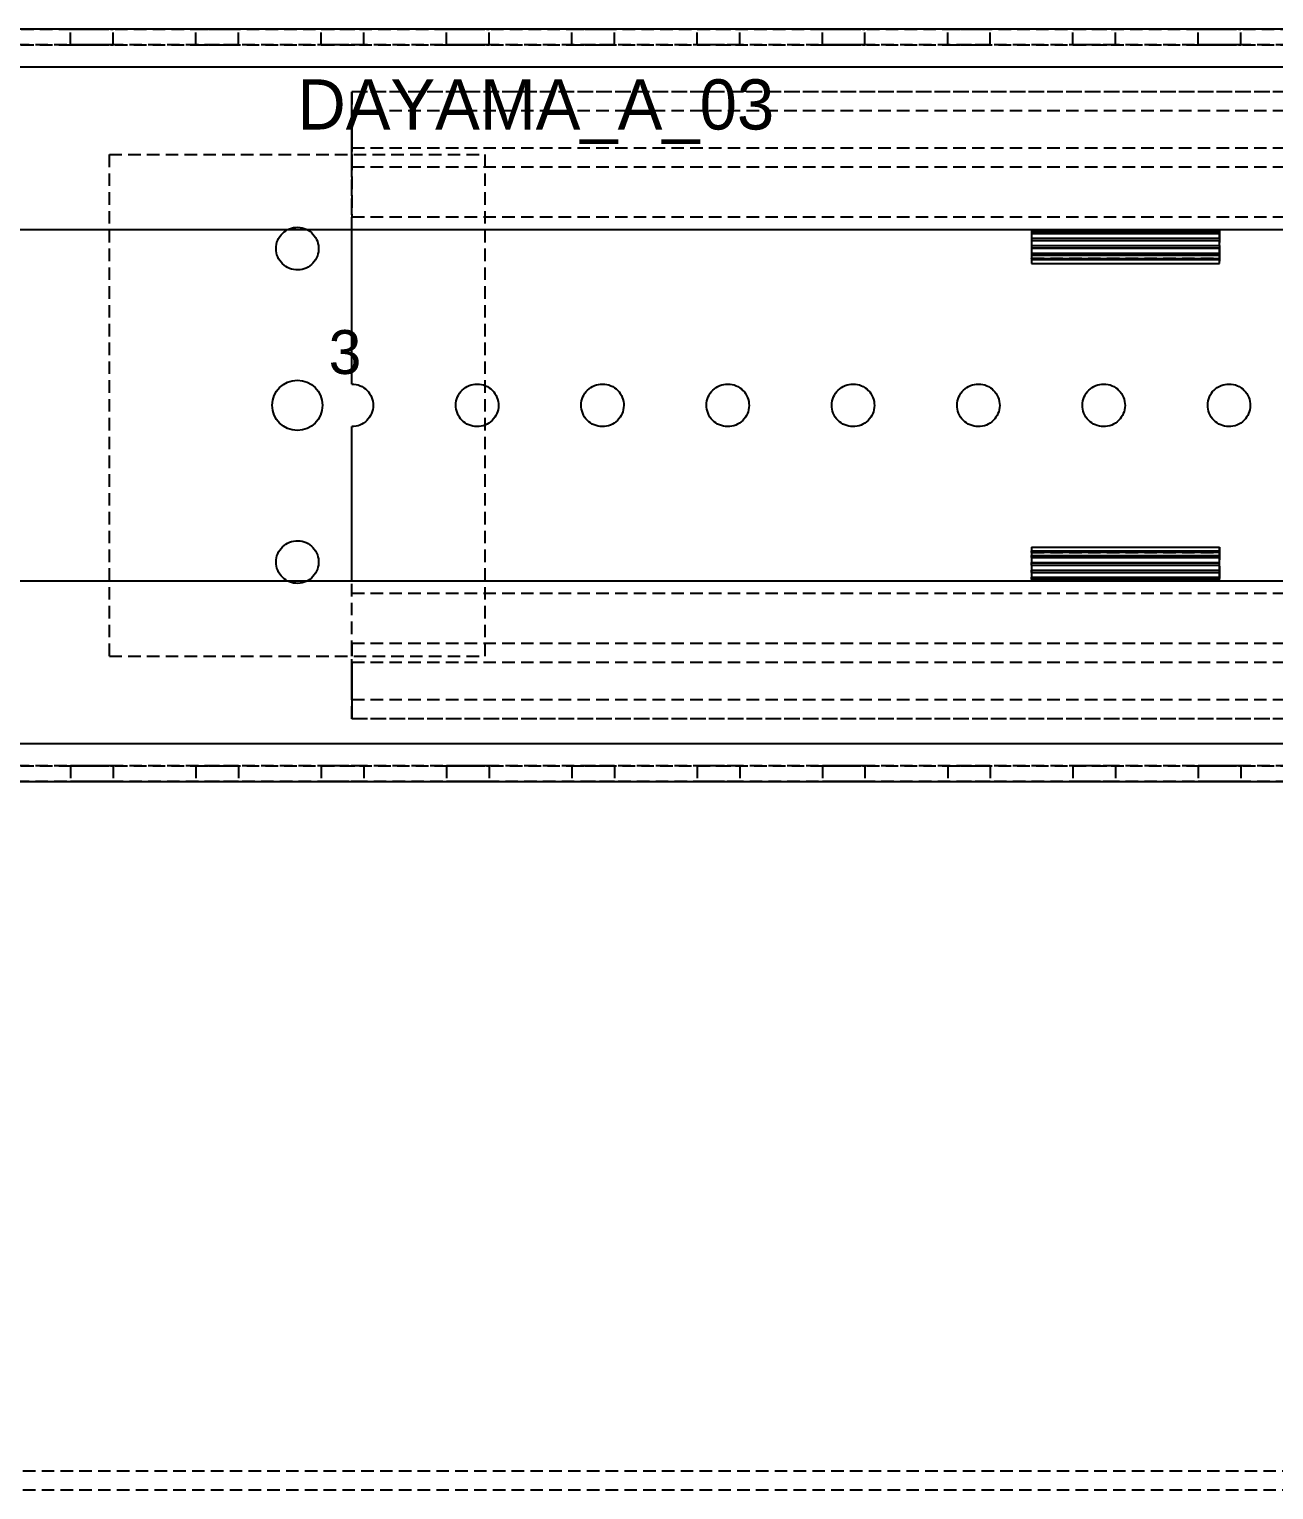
# Model space of a CAD drawing. Header units: metres. Extents: x -200 to 4040, y -1684 to 360.
# Drawn here: x 1070 to 1268.7, y -173 to 60 of the extents above; entities that cross this region are included whole.
import ezdxf

# ---------------------------------------------------------------- set-up
doc = ezdxf.new("R2010")
doc.units = ezdxf.units.M
doc.linetypes.add('DASHED2', pattern=[3, 2, -1])
for name, color, linetype in [('GIZLI', 8, 'DASHED2'), ('GORUNEN', 7, 'Continuous'), ('REFERANS', 6, 'Continuous'), ('TEGET', 9, 'Continuous'), ('YAZI', 3, 'Continuous')]:
    doc.layers.add(name, color=color, linetype=linetype)

msp = doc.modelspace()

# ---------------------------------------------------------------- linework, layer by layer
at = {"layer": 'GIZLI'}
for points in [[(444.714, 60), (2630, 60)], [(1076.6, 60), (1080, 60)], [(1080, 60), (1076.6, 60)], [(1076.6, 57.5), (1076.6, 60)], [(1083.4, 60), (1080, 60)], [(1080, 60), (1083.4, 60)], [(1083.4, 57.5), (1083.4, 60)], [(1096.6, 60), (1100, 60)], [(1100, 60), (1096.6, 60)], [(1096.6, 57.5), (1096.6, 60)], [(1103.4, 60), (1100, 60)], [(1100, 60), (1103.4, 60)], [(1103.4, 57.5), (1103.4, 60)], [(1116.6, 60), (1120, 60)], [(1120, 60), (1116.6, 60)], [(1116.6, 57.5), (1116.6, 60)], [(1123.4, 60), (1120, 60)], [(1120, 60), (1123.4, 60)], [(1123.4, 57.5), (1123.4, 60)], [(1136.6, 60), (1140, 60)], [(1140, 60), (1136.6, 60)], [(1136.6, 57.5), (1136.6, 60)], [(1143.4, 60), (1140, 60)], [(1140, 60), (1143.4, 60)], [(1143.4, 57.5), (1143.4, 60)], [(1156.6, 60), (1160, 60)], [(1160, 60), (1156.6, 60)], [(1156.6, 57.5), (1156.6, 60)], [(1163.4, 60), (1160, 60)], [(1160, 60), (1163.4, 60)], [(1163.4, 57.5), (1163.4, 60)], [(1176.6, 60), (1180, 60)], [(1180, 60), (1176.6, 60)], [(1176.6, 57.5), (1176.6, 60)], [(1183.4, 60), (1180, 60)], [(1180, 60), (1183.4, 60)], [(1183.4, 57.5), (1183.4, 60)], [(1196.6, 60), (1200, 60)], [(1200, 60), (1196.6, 60)], [(1196.6, 57.5), (1196.6, 60)], [(1203.4, 60), (1200, 60)], [(1200, 60), (1203.4, 60)], [(1203.4, 57.5), (1203.4, 60)], [(1216.6, 60), (1220, 60)], [(1220, 60), (1216.6, 60)], [(1216.6, 57.5), (1216.6, 60)], [(1223.4, 60), (1220, 60)], [(1220, 60), (1223.4, 60)], [(1223.4, 57.5), (1223.4, 60)], [(1236.6, 60), (1240, 60)], [(1240, 60), (1236.6, 60)], [(1236.6, 57.5), (1236.6, 60)], [(1243.4, 60), (1240, 60)], [(1240, 60), (1243.4, 60)], [(1243.4, 57.5), (1243.4, 60)], [(1256.6, 60), (1260, 60)], [(1260, 60), (1256.6, 60)], [(1256.6, 57.5), (1256.6, 60)], [(1263.4, 60), (1260, 60)], [(1260, 60), (1263.4, 60)], [(1263.4, 57.5), (1263.4, 60)], [(2630, 57.5), (444.714, 57.5)], [(444.714, 57.5), (2630, 57.5)], [(1080, 57.5), (1076.6, 57.5)], [(1076.6, 57.5), (1080, 57.5)], [(1080, 57.5), (1083.4, 57.5)], [(1083.4, 57.5), (1080, 57.5)], [(1100, 57.5), (1096.6, 57.5)], [(1096.6, 57.5), (1100, 57.5)], [(1100, 57.5), (1103.4, 57.5)], [(1103.4, 57.5), (1100, 57.5)], [(1120, 57.5), (1116.6, 57.5)], [(1116.6, 57.5), (1120, 57.5)], [(1120, 57.5), (1123.4, 57.5)], [(1123.4, 57.5), (1120, 57.5)], [(1140, 57.5), (1136.6, 57.5)], [(1136.6, 57.5), (1140, 57.5)], [(1140, 57.5), (1143.4, 57.5)], [(1143.4, 57.5), (1140, 57.5)], [(1160, 57.5), (1156.6, 57.5)], [(1156.6, 57.5), (1160, 57.5)], [(1160, 57.5), (1163.4, 57.5)], [(1163.4, 57.5), (1160, 57.5)], [(1180, 57.5), (1176.6, 57.5)], [(1176.6, 57.5), (1180, 57.5)], [(1180, 57.5), (1183.4, 57.5)], [(1183.4, 57.5), (1180, 57.5)], [(1200, 57.5), (1196.6, 57.5)], [(1196.6, 57.5), (1200, 57.5)], [(1200, 57.5), (1203.4, 57.5)], [(1203.4, 57.5), (1200, 57.5)], [(1220, 57.5), (1216.6, 57.5)], [(1216.6, 57.5), (1220, 57.5)], [(1220, 57.5), (1223.4, 57.5)], [(1223.4, 57.5), (1220, 57.5)], [(1240, 57.5), (1236.6, 57.5)], [(1236.6, 57.5), (1240, 57.5)], [(1240, 57.5), (1243.4, 57.5)], [(1243.4, 57.5), (1240, 57.5)], [(1260, 57.5), (1256.6, 57.5)], [(1256.6, 57.5), (1260, 57.5)], [(1260, 57.5), (1263.4, 57.5)], [(1263.4, 57.5), (1260, 57.5)], [(1121.5, 47), (1121.5, 50)], [(1121.5, 50), (1121.5, 46.514)], [(3061.5, 50), (1121.5, 50)], [(3061.5, 50), (1121.5, 50)], [(1121.5, 50), (1121.5, 45.5)], [(1121.5, 50), (1121.5, 46.514)], [(1121.5, 47), (1121.5, 50)], [(1121.5, 47), (1121.5, 50)], [(3061.5, 50), (1121.5, 50)], [(2630, 50), (1121.5, 50)], [(1121.5, 45.5), (1121.5, 50)], [(1121.5, 47), (1121.5, 50)], [(1121.5, 47), (1121.5, 45.838)], [(3061.5, 47), (1121.5, 47)], [(3061.5, 47), (1121.5, 47)], [(1121.5, 47), (1121.5, 45.838)], [(1121.5, 47), (1121.5, 45.5)], [(3061.5, 47), (1121.5, 47)], [(3061.5, 47), (1121.5, 47)], [(1121.5, 45.5), (1121.5, 47)], [(1121.5, 46.514), (1121.5, 43.711)], [(1121.5, 45.838), (1121.5, 46.514)], [(1121.5, 45.838), (1121.5, 46.514)], [(1121.5, 43.711), (1121.5, 46.514)], [(1121.5, 45.838), (1121.5, 43.035)], [(1121.5, 43.035), (1121.5, 45.838)], [(1121.5, 45.5), (1121.5, 30)], [(1121.5, 45.5), (1121.5, 30)], [(1121.5, 28), (1121.5, 45.5)], [(1121.5, 3.4), (1121.5, 45.5)], [(1121.5, 43.035), (1121.5, 43.711)], [(1121.5, 43.711), (1121.5, 41)], [(1121.5, 41), (1121.5, 43.711)], [(1121.5, 43.711), (1121.5, 43.035)], [(1121.5, 43.035), (1121.5, 38)], [(1121.5, 38), (1121.5, 43.035)], [(1082.8, -40), (1082.8, 40)], [(1082.8, -40), (1082.8, 40)], [(1082.8, 40), (1142.8, 40)], [(1082.8, 40), (1142.8, 40)], [(3061.5, 41), (1121.5, 41)], [(1142.8, -40), (1142.8, 40)], [(1142.8, -40), (1142.8, 40)], [(3061.5, 38), (1121.5, 38)], [(2630, 28), (445, 28)], [(1109.4, 25), (1109.417, 25.339), (1109.467, 25.674), (1109.551, 26.002), (1109.667, 26.321), (1109.814, 26.626), (1109.991, 26.915), (1110.195, 27.185), (1110.426, 27.434), (1110.68, 27.658), (1110.955, 27.856), (1111.249, 28.026), (1111.558, 28.165), (1111.879, 28.273), (1112.21, 28.348), (1112.546, 28.39), (1112.885, 28.399), (1113.223, 28.374), (1113.557, 28.315), (1113.883, 28.223), (1114.198, 28.099), (1114.5, 27.944), (1114.785, 27.761), (1115.05, 27.549), (1115.292, 27.313), (1115.51, 27.053), (1115.701, 26.773), (1115.863, 26.475), (1115.995, 26.163), (1116.095, 25.839), (1116.162, 25.507), (1116.196, 25.169), (1116.196, 24.831), (1116.162, 24.493), (1116.095, 24.161), (1115.995, 23.837), (1115.863, 23.525), (1115.701, 23.227), (1115.51, 22.947), (1115.292, 22.687), (1115.05, 22.451), (1114.785, 22.239), (1114.5, 22.056), (1114.198, 21.901), (1113.883, 21.777), (1113.557, 21.685), (1113.223, 21.626), (1112.885, 21.601), (1112.546, 21.61), (1112.21, 21.652), (1111.879, 21.727), (1111.558, 21.835), (1111.249, 21.974), (1110.955, 22.144), (1110.68, 22.342), (1110.426, 22.566), (1110.195, 22.815), (1109.991, 23.085), (1109.814, 23.374), (1109.667, 23.679), (1109.551, 23.998), (1109.467, 24.326), (1109.417, 24.661), (1109.4, 25)], [(1109.4, 25), (1109.417, 25.339), (1109.467, 25.674), (1109.551, 26.002), (1109.667, 26.321), (1109.814, 26.626), (1109.991, 26.915), (1110.195, 27.185), (1110.426, 27.434), (1110.68, 27.658), (1110.955, 27.856), (1111.249, 28.026), (1111.558, 28.165), (1111.879, 28.273), (1112.21, 28.348), (1112.546, 28.39), (1112.885, 28.399), (1113.223, 28.374), (1113.557, 28.315), (1113.883, 28.223), (1114.198, 28.099), (1114.5, 27.944), (1114.785, 27.761), (1115.05, 27.549), (1115.292, 27.313), (1115.51, 27.053), (1115.701, 26.773), (1115.863, 26.475), (1115.995, 26.163), (1116.095, 25.839), (1116.162, 25.507), (1116.196, 25.169), (1116.196, 24.831), (1116.162, 24.493), (1116.095, 24.161), (1115.995, 23.837), (1115.863, 23.525), (1115.701, 23.227), (1115.51, 22.947), (1115.292, 22.687), (1115.05, 22.451), (1114.785, 22.239), (1114.5, 22.056), (1114.198, 21.901), (1113.883, 21.777), (1113.557, 21.685), (1113.223, 21.626), (1112.885, 21.601), (1112.546, 21.61), (1112.21, 21.652), (1111.879, 21.727), (1111.558, 21.835), (1111.249, 21.974), (1110.955, 22.144), (1110.68, 22.342), (1110.426, 22.566), (1110.195, 22.815), (1109.991, 23.085), (1109.814, 23.374), (1109.667, 23.679), (1109.551, 23.998), (1109.467, 24.326), (1109.417, 24.661), (1109.4, 25)], [(3061.5, 30), (1121.5, 30)], [(3061.5, 30), (1121.5, 30)], [(1230, 28), (1260, 28)], [(1230, 28), (1230, 22.642)], [(1260, 28), (1260, 22.642)], [(1230, 23.463), (1230, 23.446)], [(1230, 23.446), (1230, 23.463)], [(1230, 23.463), (1260, 23.463)], [(1260, 23.446), (1260, 23.463)], [(1260, 23.463), (1260, 23.446)], [(1121.5, 3.4), (1121.839, 3.383), (1122.175, 3.332), (1122.505, 3.248), (1122.824, 3.132), (1123.13, 2.984)], [(1123.13, 2.984), (1123.414, 2.81), (1123.679, 2.61), (1123.924, 2.385), (1124.145, 2.136), (1124.341, 1.868), (1124.51, 1.581), (1124.65, 1.28), (1124.76, 0.966), (1124.839, 0.643), (1124.885, 0.314), (1124.9, -0.018), (1124.882, -0.35), (1124.831, -0.679), (1124.749, -1.001), (1124.636, -1.314), (1124.493, -1.614), (1124.321, -1.898), (1124.122, -2.165), (1123.898, -2.411), (1123.651, -2.633), (1123.383, -2.831), (1123.098, -3.001), (1122.797, -3.143), (1122.484, -3.255), (1122.161, -3.335), (1121.832, -3.384), (1121.5, -3.4)], [(1139.87, -2.984), (1139.585, -2.81), (1139.319, -2.608), (1139.074, -2.382), (1138.852, -2.133), (1138.656, -1.863), (1138.487, -1.575), (1138.347, -1.272), (1138.238, -0.957), (1138.159, -0.633), (1138.113, -0.302), (1138.1, 0.031), (1138.12, 0.364), (1138.172, 0.694), (1138.256, 1.017), (1138.371, 1.33), (1138.516, 1.63), (1138.69, 1.915), (1138.892, 2.181), (1139.118, 2.426), (1139.367, 2.648), (1139.637, 2.844), (1139.925, 3.013), (1140.228, 3.153), (1140.543, 3.262), (1140.867, 3.341), (1141.198, 3.387), (1141.531, 3.4), (1141.864, 3.38), (1142.194, 3.328), (1142.517, 3.244), (1142.83, 3.129), (1143.13, 2.984)], [(1143.13, 2.984), (1143.415, 2.81), (1143.681, 2.608), (1143.926, 2.382), (1144.148, 2.133), (1144.344, 1.863), (1144.513, 1.575), (1144.653, 1.272), (1144.762, 0.957), (1144.841, 0.633), (1144.887, 0.302), (1144.9, -0.031), (1144.88, -0.364), (1144.828, -0.694), (1144.744, -1.017), (1144.629, -1.33), (1144.484, -1.63), (1144.31, -1.915), (1144.108, -2.181), (1143.882, -2.426), (1143.633, -2.648), (1143.363, -2.844), (1143.075, -3.013), (1142.772, -3.153), (1142.457, -3.262), (1142.133, -3.341), (1141.802, -3.387), (1141.469, -3.4), (1141.136, -3.38), (1140.806, -3.328), (1140.483, -3.244), (1140.17, -3.129), (1139.87, -2.984)], [(1159.87, -2.984), (1159.585, -2.81), (1159.319, -2.608), (1159.074, -2.382), (1158.852, -2.133), (1158.656, -1.863), (1158.487, -1.575), (1158.347, -1.272), (1158.238, -0.957), (1158.159, -0.633), (1158.113, -0.302), (1158.1, 0.031), (1158.12, 0.364), (1158.172, 0.694), (1158.256, 1.017), (1158.371, 1.33), (1158.516, 1.63), (1158.69, 1.915), (1158.892, 2.181), (1159.118, 2.426), (1159.367, 2.648), (1159.637, 2.844), (1159.925, 3.013), (1160.228, 3.153), (1160.543, 3.262), (1160.867, 3.341), (1161.198, 3.387), (1161.531, 3.4), (1161.864, 3.38), (1162.194, 3.328), (1162.517, 3.244), (1162.83, 3.129), (1163.13, 2.984)], [(1163.13, 2.984), (1163.415, 2.81), (1163.681, 2.608), (1163.926, 2.382), (1164.148, 2.133), (1164.344, 1.863), (1164.513, 1.575), (1164.653, 1.272), (1164.762, 0.957), (1164.841, 0.633), (1164.887, 0.302), (1164.9, -0.031), (1164.88, -0.364), (1164.828, -0.694), (1164.744, -1.017), (1164.629, -1.33), (1164.484, -1.63), (1164.31, -1.915), (1164.108, -2.181), (1163.882, -2.426), (1163.633, -2.648), (1163.363, -2.844), (1163.075, -3.013), (1162.772, -3.153), (1162.457, -3.262), (1162.133, -3.341), (1161.802, -3.387), (1161.469, -3.4), (1161.136, -3.38), (1160.806, -3.328), (1160.483, -3.244), (1160.17, -3.129), (1159.87, -2.984)], [(1179.87, -2.984), (1179.585, -2.81), (1179.319, -2.608), (1179.074, -2.382), (1178.852, -2.133), (1178.656, -1.863), (1178.487, -1.575), (1178.347, -1.272), (1178.238, -0.957), (1178.159, -0.633), (1178.113, -0.302), (1178.1, 0.031), (1178.12, 0.364), (1178.172, 0.694), (1178.256, 1.017), (1178.371, 1.33), (1178.516, 1.63), (1178.69, 1.915), (1178.892, 2.181), (1179.118, 2.426), (1179.367, 2.648), (1179.637, 2.844), (1179.925, 3.013), (1180.228, 3.153), (1180.543, 3.262), (1180.867, 3.341), (1181.198, 3.387), (1181.531, 3.4), (1181.864, 3.38), (1182.194, 3.328), (1182.517, 3.244), (1182.83, 3.129), (1183.13, 2.984)], [(1183.13, 2.984), (1183.415, 2.81), (1183.681, 2.608), (1183.926, 2.382), (1184.148, 2.133), (1184.344, 1.863), (1184.513, 1.575), (1184.653, 1.272), (1184.762, 0.957), (1184.841, 0.633), (1184.887, 0.302), (1184.9, -0.031), (1184.88, -0.364), (1184.828, -0.694), (1184.744, -1.017), (1184.629, -1.33), (1184.484, -1.63), (1184.31, -1.915), (1184.108, -2.181), (1183.882, -2.426), (1183.633, -2.648), (1183.363, -2.844), (1183.075, -3.013), (1182.772, -3.153), (1182.457, -3.262), (1182.133, -3.341), (1181.802, -3.387), (1181.469, -3.4), (1181.136, -3.38), (1180.806, -3.328), (1180.483, -3.244), (1180.17, -3.129), (1179.87, -2.984)], [(1199.87, -2.984), (1199.585, -2.81), (1199.319, -2.608), (1199.074, -2.382), (1198.852, -2.133), (1198.656, -1.863), (1198.487, -1.575), (1198.347, -1.272), (1198.238, -0.957), (1198.159, -0.633), (1198.113, -0.302), (1198.1, 0.031), (1198.12, 0.364), (1198.172, 0.694), (1198.256, 1.017), (1198.371, 1.33), (1198.516, 1.63), (1198.69, 1.915), (1198.892, 2.181), (1199.118, 2.426), (1199.367, 2.648), (1199.637, 2.844), (1199.925, 3.013), (1200.228, 3.153), (1200.543, 3.262), (1200.867, 3.341), (1201.198, 3.387), (1201.531, 3.4), (1201.864, 3.38), (1202.194, 3.328), (1202.517, 3.244), (1202.83, 3.129), (1203.13, 2.984)], [(1203.13, 2.984), (1203.415, 2.81), (1203.681, 2.608), (1203.926, 2.382), (1204.148, 2.133), (1204.344, 1.863), (1204.513, 1.575), (1204.653, 1.272), (1204.762, 0.957), (1204.841, 0.633), (1204.887, 0.302), (1204.9, -0.031), (1204.88, -0.364), (1204.828, -0.694), (1204.744, -1.017), (1204.629, -1.33), (1204.484, -1.63), (1204.31, -1.915), (1204.108, -2.181), (1203.882, -2.426), (1203.633, -2.648), (1203.363, -2.844), (1203.075, -3.013), (1202.772, -3.153), (1202.457, -3.262), (1202.133, -3.341), (1201.802, -3.387), (1201.469, -3.4), (1201.136, -3.38), (1200.806, -3.328), (1200.483, -3.244), (1200.17, -3.129), (1199.87, -2.984)], [(1219.87, -2.984), (1219.585, -2.81), (1219.319, -2.608), (1219.074, -2.382), (1218.852, -2.133), (1218.656, -1.863), (1218.487, -1.575), (1218.347, -1.272), (1218.238, -0.957), (1218.159, -0.633), (1218.113, -0.302), (1218.1, 0.031), (1218.12, 0.364), (1218.172, 0.694), (1218.256, 1.017), (1218.371, 1.33), (1218.516, 1.63), (1218.69, 1.915), (1218.892, 2.181), (1219.118, 2.426), (1219.367, 2.648), (1219.637, 2.844), (1219.925, 3.013), (1220.228, 3.153), (1220.543, 3.262), (1220.867, 3.341), (1221.198, 3.387), (1221.531, 3.4), (1221.864, 3.38), (1222.194, 3.328), (1222.517, 3.244), (1222.83, 3.129), (1223.13, 2.984)], [(1223.13, 2.984), (1223.415, 2.81), (1223.681, 2.608), (1223.926, 2.382), (1224.148, 2.133), (1224.344, 1.863), (1224.513, 1.575), (1224.653, 1.272), (1224.762, 0.957), (1224.841, 0.633), (1224.887, 0.302), (1224.9, -0.031), (1224.88, -0.364), (1224.828, -0.694), (1224.744, -1.017), (1224.629, -1.33), (1224.484, -1.63), (1224.31, -1.915), (1224.108, -2.181), (1223.882, -2.426), (1223.633, -2.648), (1223.363, -2.844), (1223.075, -3.013), (1222.772, -3.153), (1222.457, -3.262), (1222.133, -3.341), (1221.802, -3.387), (1221.469, -3.4), (1221.136, -3.38), (1220.806, -3.328), (1220.483, -3.244), (1220.17, -3.129), (1219.87, -2.984)], [(1239.87, -2.984), (1239.585, -2.81), (1239.319, -2.608), (1239.074, -2.382), (1238.852, -2.133), (1238.656, -1.863), (1238.487, -1.575), (1238.347, -1.272), (1238.238, -0.957), (1238.159, -0.633), (1238.113, -0.302), (1238.1, 0.031), (1238.12, 0.364), (1238.172, 0.694), (1238.256, 1.017), (1238.371, 1.33), (1238.516, 1.63), (1238.69, 1.915), (1238.892, 2.181), (1239.118, 2.426), (1239.367, 2.648), (1239.637, 2.844), (1239.925, 3.013), (1240.228, 3.153), (1240.543, 3.262), (1240.867, 3.341), (1241.198, 3.387), (1241.531, 3.4), (1241.864, 3.38), (1242.194, 3.328), (1242.517, 3.244), (1242.83, 3.129), (1243.13, 2.984)], [(1243.13, 2.984), (1243.415, 2.81), (1243.681, 2.608), (1243.926, 2.382), (1244.148, 2.133), (1244.344, 1.863), (1244.513, 1.575), (1244.653, 1.272), (1244.762, 0.957), (1244.841, 0.633), (1244.887, 0.302), (1244.9, -0.031), (1244.88, -0.364), (1244.828, -0.694), (1244.744, -1.017), (1244.629, -1.33), (1244.484, -1.63), (1244.31, -1.915), (1244.108, -2.181), (1243.882, -2.426), (1243.633, -2.648), (1243.363, -2.844), (1243.075, -3.013), (1242.772, -3.153), (1242.457, -3.262), (1242.133, -3.341), (1241.802, -3.387), (1241.469, -3.4), (1241.136, -3.38), (1240.806, -3.328), (1240.483, -3.244), (1240.17, -3.129), (1239.87, -2.984)], [(1259.87, -2.984), (1259.585, -2.81), (1259.319, -2.608), (1259.074, -2.382), (1258.852, -2.133), (1258.656, -1.863), (1258.487, -1.575), (1258.347, -1.272), (1258.238, -0.957), (1258.159, -0.633), (1258.113, -0.302), (1258.1, 0.031), (1258.12, 0.364), (1258.172, 0.694), (1258.256, 1.017), (1258.371, 1.33), (1258.516, 1.63), (1258.69, 1.915), (1258.892, 2.181), (1259.118, 2.426), (1259.367, 2.648), (1259.637, 2.844), (1259.925, 3.013), (1260.228, 3.153), (1260.543, 3.262), (1260.867, 3.341), (1261.198, 3.387), (1261.531, 3.4), (1261.864, 3.38), (1262.194, 3.328), (1262.517, 3.244), (1262.83, 3.129), (1263.13, 2.984)], [(1263.13, 2.984), (1263.415, 2.81), (1263.681, 2.608), (1263.926, 2.382), (1264.148, 2.133), (1264.344, 1.863), (1264.513, 1.575), (1264.653, 1.272), (1264.762, 0.957), (1264.841, 0.633), (1264.887, 0.302), (1264.9, -0.031), (1264.88, -0.364), (1264.828, -0.694), (1264.744, -1.017), (1264.629, -1.33), (1264.484, -1.63), (1264.31, -1.915), (1264.108, -2.181), (1263.882, -2.426), (1263.633, -2.648), (1263.363, -2.844), (1263.075, -3.013), (1262.772, -3.153), (1262.457, -3.262), (1262.133, -3.341), (1261.802, -3.387), (1261.469, -3.4), (1261.136, -3.38), (1260.806, -3.328), (1260.483, -3.244), (1260.17, -3.129), (1259.87, -2.984)], [(1121.5, -45.5), (1121.5, -3.4)], [(1109.4, -25), (1109.417, -24.661), (1109.467, -24.326), (1109.551, -23.998), (1109.667, -23.679), (1109.814, -23.374), (1109.991, -23.085), (1110.195, -22.815), (1110.426, -22.566), (1110.68, -22.342), (1110.955, -22.144), (1111.249, -21.974), (1111.558, -21.835), (1111.879, -21.727), (1112.21, -21.652), (1112.546, -21.61), (1112.885, -21.601), (1113.223, -21.626), (1113.557, -21.685), (1113.883, -21.777), (1114.198, -21.901), (1114.5, -22.056), (1114.785, -22.239), (1115.05, -22.451), (1115.292, -22.687), (1115.51, -22.947), (1115.701, -23.227), (1115.863, -23.525), (1115.995, -23.837), (1116.095, -24.161), (1116.162, -24.493), (1116.196, -24.831), (1116.196, -25.169), (1116.162, -25.507), (1116.095, -25.839), (1115.995, -26.163), (1115.863, -26.475), (1115.701, -26.773), (1115.51, -27.053), (1115.292, -27.313), (1115.05, -27.549), (1114.785, -27.761), (1114.5, -27.944), (1114.198, -28.099), (1113.883, -28.223), (1113.557, -28.315), (1113.223, -28.374), (1112.885, -28.399), (1112.546, -28.39), (1112.21, -28.348), (1111.879, -28.273), (1111.558, -28.165), (1111.249, -28.026), (1110.955, -27.856), (1110.68, -27.658), (1110.426, -27.434), (1110.195, -27.185), (1109.991, -26.915), (1109.814, -26.626), (1109.667, -26.321), (1109.551, -26.002), (1109.467, -25.674), (1109.417, -25.339), (1109.4, -25)], [(1109.4, -25), (1109.417, -24.661), (1109.467, -24.326), (1109.551, -23.998), (1109.667, -23.679), (1109.814, -23.374), (1109.991, -23.085), (1110.195, -22.815), (1110.426, -22.566), (1110.68, -22.342), (1110.955, -22.144), (1111.249, -21.974), (1111.558, -21.835), (1111.879, -21.727), (1112.21, -21.652), (1112.546, -21.61), (1112.885, -21.601), (1113.223, -21.626), (1113.557, -21.685), (1113.883, -21.777), (1114.198, -21.901), (1114.5, -22.056), (1114.785, -22.239), (1115.05, -22.451), (1115.292, -22.687), (1115.51, -22.947), (1115.701, -23.227), (1115.863, -23.525), (1115.995, -23.837), (1116.095, -24.161), (1116.162, -24.493), (1116.196, -24.831), (1116.196, -25.169), (1116.162, -25.507), (1116.095, -25.839), (1115.995, -26.163), (1115.863, -26.475), (1115.701, -26.773), (1115.51, -27.053), (1115.292, -27.313), (1115.05, -27.549), (1114.785, -27.761), (1114.5, -27.944), (1114.198, -28.099), (1113.883, -28.223), (1113.557, -28.315), (1113.223, -28.374), (1112.885, -28.399), (1112.546, -28.39), (1112.21, -28.348), (1111.879, -28.273), (1111.558, -28.165), (1111.249, -28.026), (1110.955, -27.856), (1110.68, -27.658), (1110.426, -27.434), (1110.195, -27.185), (1109.991, -26.915), (1109.814, -26.626), (1109.667, -26.321), (1109.551, -26.002), (1109.467, -25.674), (1109.417, -25.339), (1109.4, -25)], [(1230, -22.642), (1230, -28)], [(1260, -22.642), (1260, -28)], [(1230, -23.446), (1230, -23.463)], [(1230, -23.463), (1230, -23.446)], [(1230, -23.463), (1260, -23.463)], [(1260, -23.463), (1260, -23.446)], [(1260, -23.446), (1260, -23.463)], [(1230, -26.28), (1260, -26.28)], [(1230, -27.403), (1260, -27.403)], [(445, -28), (2630, -28)], [(1121.5, -45.5), (1121.5, -28)], [(3061.5, -30), (1121.5, -30)], [(3061.5, -30), (1121.5, -30)], [(1121.5, -45.5), (1121.5, -30)], [(1121.5, -45.5), (1121.5, -30)], [(1230, -28), (1260, -28)], [(1121.5, -43.035), (1121.5, -38)], [(1121.5, -38), (1121.5, -43.035)], [(3061.5, -38), (1121.5, -38)], [(1082.8, -40), (1142.8, -40)], [(1082.8, -40), (1142.8, -40)], [(1121.5, -43.711), (1121.5, -41)], [(1121.5, -41), (1121.5, -43.711)], [(3061.5, -41), (1121.5, -41)], [(1121.5, -43.711), (1121.5, -43.035)], [(1121.5, -45.838), (1121.5, -43.035)], [(1121.5, -43.711), (1121.5, -43.035)], [(1121.5, -43.035), (1121.5, -45.838)], [(1121.5, -43.711), (1121.5, -46.514)], [(1121.5, -46.514), (1121.5, -43.711)], [(1121.5, -45.5), (1121.5, -47)], [(1121.5, -45.5), (1121.5, -50)], [(1121.5, -47), (1121.5, -45.5)], [(1121.5, -50), (1121.5, -45.5)], [(1121.5, -47), (1121.5, -45.838)], [(1121.5, -45.838), (1121.5, -46.514)], [(1121.5, -46.514), (1121.5, -45.838)], [(1121.5, -45.838), (1121.5, -47)], [(1121.5, -50), (1121.5, -46.514)], [(1121.5, -50), (1121.5, -46.514)], [(3061.5, -47), (1121.5, -47)], [(1121.5, -47), (1121.5, -50)], [(1121.5, -50), (1121.5, -47)], [(3061.5, -47), (1121.5, -47)], [(3061.5, -47), (1121.5, -47)], [(1121.5, -47), (1121.5, -50)], [(1121.5, -50), (1121.5, -47)], [(3061.5, -47), (1121.5, -47)], [(3061.5, -50), (1121.5, -50)], [(3061.5, -50), (1121.5, -50)], [(3061.5, -50), (1121.5, -50)], [(2630, -50), (1121.5, -50)], [(2630, -57.5), (444.714, -57.5)], [(444.714, -57.5), (2630, -57.5)], [(1076.6, -57.5), (1076.6, -60)], [(1076.6, -57.5), (1080, -57.5)], [(1080, -57.5), (1076.6, -57.5)], [(1080, -57.5), (1083.4, -57.5)], [(1083.4, -57.5), (1080, -57.5)], [(1083.4, -57.5), (1083.4, -60)], [(1096.6, -57.5), (1096.6, -60)], [(1096.6, -57.5), (1100, -57.5)], [(1100, -57.5), (1096.6, -57.5)], [(1100, -57.5), (1103.4, -57.5)], [(1103.4, -57.5), (1100, -57.5)], [(1103.4, -57.5), (1103.4, -60)], [(1116.6, -57.5), (1116.6, -60)], [(1116.6, -57.5), (1120, -57.5)], [(1120, -57.5), (1116.6, -57.5)], [(1120, -57.5), (1123.4, -57.5)], [(1123.4, -57.5), (1120, -57.5)], [(1123.4, -57.5), (1123.4, -60)], [(1136.6, -57.5), (1136.6, -60)], [(1136.6, -57.5), (1140, -57.5)], [(1140, -57.5), (1136.6, -57.5)], [(1140, -57.5), (1143.4, -57.5)], [(1143.4, -57.5), (1140, -57.5)], [(1143.4, -57.5), (1143.4, -60)], [(1156.6, -57.5), (1156.6, -60)], [(1156.6, -57.5), (1160, -57.5)], [(1160, -57.5), (1156.6, -57.5)], [(1160, -57.5), (1163.4, -57.5)], [(1163.4, -57.5), (1160, -57.5)], [(1163.4, -57.5), (1163.4, -60)], [(1176.6, -57.5), (1176.6, -60)], [(1176.6, -57.5), (1180, -57.5)], [(1180, -57.5), (1176.6, -57.5)], [(1180, -57.5), (1183.4, -57.5)], [(1183.4, -57.5), (1180, -57.5)], [(1183.4, -57.5), (1183.4, -60)], [(1196.6, -57.5), (1196.6, -60)], [(1196.6, -57.5), (1200, -57.5)], [(1200, -57.5), (1196.6, -57.5)], [(1200, -57.5), (1203.4, -57.5)], [(1203.4, -57.5), (1200, -57.5)], [(1203.4, -57.5), (1203.4, -60)], [(1216.6, -57.5), (1216.6, -60)], [(1216.6, -57.5), (1220, -57.5)], [(1220, -57.5), (1216.6, -57.5)], [(1220, -57.5), (1223.4, -57.5)], [(1223.4, -57.5), (1220, -57.5)], [(1223.4, -57.5), (1223.4, -60)], [(1236.6, -57.5), (1236.6, -60)], [(1236.6, -57.5), (1240, -57.5)], [(1240, -57.5), (1236.6, -57.5)], [(1240, -57.5), (1243.4, -57.5)], [(1243.4, -57.5), (1240, -57.5)], [(1243.4, -57.5), (1243.4, -60)], [(1256.6, -57.5), (1256.6, -60)], [(1256.6, -57.5), (1260, -57.5)], [(1260, -57.5), (1256.6, -57.5)], [(1260, -57.5), (1263.4, -57.5)], [(1263.4, -57.5), (1260, -57.5)], [(1263.4, -57.5), (1263.4, -60)], [(2630, -60), (444.714, -60)], [(1076.6, -60), (1080, -60)], [(1080, -60), (1076.6, -60)], [(1080, -60), (1083.4, -60)], [(1083.4, -60), (1080, -60)], [(1096.6, -60), (1100, -60)], [(1100, -60), (1096.6, -60)], [(1100, -60), (1103.4, -60)], [(1103.4, -60), (1100, -60)], [(1116.6, -60), (1120, -60)], [(1120, -60), (1116.6, -60)], [(1120, -60), (1123.4, -60)], [(1123.4, -60), (1120, -60)], [(1136.6, -60), (1140, -60)], [(1140, -60), (1136.6, -60)], [(1140, -60), (1143.4, -60)], [(1143.4, -60), (1140, -60)], [(1156.6, -60), (1160, -60)], [(1160, -60), (1156.6, -60)], [(1160, -60), (1163.4, -60)], [(1163.4, -60), (1160, -60)], [(1176.6, -60), (1180, -60)], [(1180, -60), (1176.6, -60)], [(1180, -60), (1183.4, -60)], [(1183.4, -60), (1180, -60)], [(1196.6, -60), (1200, -60)], [(1200, -60), (1196.6, -60)], [(1200, -60), (1203.4, -60)], [(1203.4, -60), (1200, -60)], [(1216.6, -60), (1220, -60)], [(1220, -60), (1216.6, -60)], [(1220, -60), (1223.4, -60)], [(1223.4, -60), (1220, -60)], [(1236.6, -60), (1240, -60)], [(1240, -60), (1236.6, -60)], [(1240, -60), (1243.4, -60)], [(1243.4, -60), (1240, -60)], [(1256.6, -60), (1260, -60)], [(1260, -60), (1256.6, -60)], [(1260, -60), (1263.4, -60)], [(1263.4, -60), (1260, -60)], [(-80, -170), (3320, -170)], [(-80, -170), (3320, -170)], [(-80, -173), (3320, -173)], [(-80, -173), (3320, -173)]]:
    msp.add_lwpolyline(points, dxfattribs=at)
at = {"layer": 'GORUNEN'}
for points in [[(2630, 60), (444.5, 60)], [(1463.2, 28), (480, 28)], [(1121.5, 3.4), (1121.5, 28)], [(1230, 28), (1260, 28)], [(1230, 28), (1230, 27.709)], [(1260, 27.709), (1260, 28)], [(1230, 27.709), (1230, 27.403)], [(1230, 27.709), (1260, 27.709)], [(1230, 27.403), (1230, 26.654)], [(1230, 27.403), (1260, 27.403)], [(1230, 27.403), (1260, 27.403)], [(1230, 26.654), (1230, 26.28)], [(1230, 26.654), (1260, 26.654)], [(1230, 26.28), (1230, 25.485)], [(1230, 26.28), (1260, 26.28)], [(1230, 26.28), (1260, 26.28)], [(1260, 27.709), (1260, 27.403)], [(1260, 26.654), (1260, 27.403)], [(1260, 26.654), (1260, 26.28)], [(1260, 25.485), (1260, 26.28)], [(1230, 25.485), (1230, 25.126)], [(1230, 25.485), (1260, 25.485)], [(1230, 25.126), (1230, 25.074)], [(1230, 25.126), (1260, 25.126)], [(1230, 25.074), (1230, 24.281)], [(1230, 25.074), (1260, 25.074)], [(1230, 24.281), (1230, 24.158)], [(1230, 24.281), (1260, 24.281)], [(1230, 24.158), (1230, 23.946)], [(1230, 24.158), (1260, 24.158)], [(1230, 23.946), (1230, 23.446)], [(1230, 23.946), (1260, 23.946)], [(1230, 23.446), (1230, 23.237)], [(1230, 23.446), (1260, 23.446)], [(1260, 25.485), (1260, 25.126)], [(1260, 25.126), (1260, 25.074)], [(1260, 24.281), (1260, 25.074)], [(1260, 24.281), (1260, 24.158)], [(1260, 24.158), (1260, 23.946)], [(1260, 23.446), (1260, 23.946)], [(1260, 23.446), (1260, 23.237)], [(1230, 23.237), (1230, 22.642)], [(1230, 23.237), (1260, 23.237)], [(1230, 22.642), (1260, 22.642)], [(1260, 22.642), (1260, 23.237)], [(1121.5, 3.4), (1121.839, 3.383), (1122.175, 3.332), (1122.505, 3.248), (1122.824, 3.132), (1123.13, 2.984)], [(1123.13, 2.984), (1123.414, 2.81), (1123.679, 2.61), (1123.924, 2.385), (1124.145, 2.136), (1124.341, 1.868), (1124.51, 1.581), (1124.65, 1.28), (1124.76, 0.966), (1124.839, 0.643), (1124.885, 0.314), (1124.9, -0.018), (1124.882, -0.35), (1124.831, -0.679), (1124.749, -1.001), (1124.636, -1.314), (1124.493, -1.614), (1124.321, -1.898), (1124.122, -2.165), (1123.898, -2.411), (1123.651, -2.633), (1123.383, -2.831), (1123.098, -3.001), (1122.797, -3.143), (1122.484, -3.255), (1122.161, -3.335), (1121.832, -3.384), (1121.5, -3.4)], [(1139.87, -2.984), (1139.585, -2.81), (1139.319, -2.608), (1139.074, -2.382), (1138.852, -2.133), (1138.656, -1.863), (1138.487, -1.575), (1138.347, -1.272), (1138.238, -0.957), (1138.159, -0.633), (1138.113, -0.302), (1138.1, 0.031), (1138.12, 0.364), (1138.172, 0.694), (1138.256, 1.017), (1138.371, 1.33), (1138.516, 1.63), (1138.69, 1.915), (1138.892, 2.181), (1139.118, 2.426), (1139.367, 2.648), (1139.637, 2.844), (1139.925, 3.013), (1140.228, 3.153), (1140.543, 3.262), (1140.867, 3.341), (1141.198, 3.387), (1141.531, 3.4), (1141.864, 3.38), (1142.194, 3.328), (1142.517, 3.244), (1142.83, 3.129), (1143.13, 2.984)], [(1143.13, 2.984), (1143.415, 2.81), (1143.681, 2.608), (1143.926, 2.382), (1144.148, 2.133), (1144.344, 1.863), (1144.513, 1.575), (1144.653, 1.272), (1144.762, 0.957), (1144.841, 0.633), (1144.887, 0.302), (1144.9, -0.031), (1144.88, -0.364), (1144.828, -0.694), (1144.744, -1.017), (1144.629, -1.33), (1144.484, -1.63), (1144.31, -1.915), (1144.108, -2.181), (1143.882, -2.426), (1143.633, -2.648), (1143.363, -2.844), (1143.075, -3.013), (1142.772, -3.153), (1142.457, -3.262), (1142.133, -3.341), (1141.802, -3.387), (1141.469, -3.4), (1141.136, -3.38), (1140.806, -3.328), (1140.483, -3.244), (1140.17, -3.129), (1139.87, -2.984)], [(1159.87, -2.984), (1159.585, -2.81), (1159.319, -2.608), (1159.074, -2.382), (1158.852, -2.133), (1158.656, -1.863), (1158.487, -1.575), (1158.347, -1.272), (1158.238, -0.957), (1158.159, -0.633), (1158.113, -0.302), (1158.1, 0.031), (1158.12, 0.364), (1158.172, 0.694), (1158.256, 1.017), (1158.371, 1.33), (1158.516, 1.63), (1158.69, 1.915), (1158.892, 2.181), (1159.118, 2.426), (1159.367, 2.648), (1159.637, 2.844), (1159.925, 3.013), (1160.228, 3.153), (1160.543, 3.262), (1160.867, 3.341), (1161.198, 3.387), (1161.531, 3.4), (1161.864, 3.38), (1162.194, 3.328), (1162.517, 3.244), (1162.83, 3.129), (1163.13, 2.984)], [(1163.13, 2.984), (1163.415, 2.81), (1163.681, 2.608), (1163.926, 2.382), (1164.148, 2.133), (1164.344, 1.863), (1164.513, 1.575), (1164.653, 1.272), (1164.762, 0.957), (1164.841, 0.633), (1164.887, 0.302), (1164.9, -0.031), (1164.88, -0.364), (1164.828, -0.694), (1164.744, -1.017), (1164.629, -1.33), (1164.484, -1.63), (1164.31, -1.915), (1164.108, -2.181), (1163.882, -2.426), (1163.633, -2.648), (1163.363, -2.844), (1163.075, -3.013), (1162.772, -3.153), (1162.457, -3.262), (1162.133, -3.341), (1161.802, -3.387), (1161.469, -3.4), (1161.136, -3.38), (1160.806, -3.328), (1160.483, -3.244), (1160.17, -3.129), (1159.87, -2.984)], [(1179.87, -2.984), (1179.585, -2.81), (1179.319, -2.608), (1179.074, -2.382), (1178.852, -2.133), (1178.656, -1.863), (1178.487, -1.575), (1178.347, -1.272), (1178.238, -0.957), (1178.159, -0.633), (1178.113, -0.302), (1178.1, 0.031), (1178.12, 0.364), (1178.172, 0.694), (1178.256, 1.017), (1178.371, 1.33), (1178.516, 1.63), (1178.69, 1.915), (1178.892, 2.181), (1179.118, 2.426), (1179.367, 2.648), (1179.637, 2.844), (1179.925, 3.013), (1180.228, 3.153), (1180.543, 3.262), (1180.867, 3.341), (1181.198, 3.387), (1181.531, 3.4), (1181.864, 3.38), (1182.194, 3.328), (1182.517, 3.244), (1182.83, 3.129), (1183.13, 2.984)], [(1183.13, 2.984), (1183.415, 2.81), (1183.681, 2.608), (1183.926, 2.382), (1184.148, 2.133), (1184.344, 1.863), (1184.513, 1.575), (1184.653, 1.272), (1184.762, 0.957), (1184.841, 0.633), (1184.887, 0.302), (1184.9, -0.031), (1184.88, -0.364), (1184.828, -0.694), (1184.744, -1.017), (1184.629, -1.33), (1184.484, -1.63), (1184.31, -1.915), (1184.108, -2.181), (1183.882, -2.426), (1183.633, -2.648), (1183.363, -2.844), (1183.075, -3.013), (1182.772, -3.153), (1182.457, -3.262), (1182.133, -3.341), (1181.802, -3.387), (1181.469, -3.4), (1181.136, -3.38), (1180.806, -3.328), (1180.483, -3.244), (1180.17, -3.129), (1179.87, -2.984)], [(1199.87, -2.984), (1199.585, -2.81), (1199.319, -2.608), (1199.074, -2.382), (1198.852, -2.133), (1198.656, -1.863), (1198.487, -1.575), (1198.347, -1.272), (1198.238, -0.957), (1198.159, -0.633), (1198.113, -0.302), (1198.1, 0.031), (1198.12, 0.364), (1198.172, 0.694), (1198.256, 1.017), (1198.371, 1.33), (1198.516, 1.63), (1198.69, 1.915), (1198.892, 2.181), (1199.118, 2.426), (1199.367, 2.648), (1199.637, 2.844), (1199.925, 3.013), (1200.228, 3.153), (1200.543, 3.262), (1200.867, 3.341), (1201.198, 3.387), (1201.531, 3.4), (1201.864, 3.38), (1202.194, 3.328), (1202.517, 3.244), (1202.83, 3.129), (1203.13, 2.984)], [(1203.13, 2.984), (1203.415, 2.81), (1203.681, 2.608), (1203.926, 2.382), (1204.148, 2.133), (1204.344, 1.863), (1204.513, 1.575), (1204.653, 1.272), (1204.762, 0.957), (1204.841, 0.633), (1204.887, 0.302), (1204.9, -0.031), (1204.88, -0.364), (1204.828, -0.694), (1204.744, -1.017), (1204.629, -1.33), (1204.484, -1.63), (1204.31, -1.915), (1204.108, -2.181), (1203.882, -2.426), (1203.633, -2.648), (1203.363, -2.844), (1203.075, -3.013), (1202.772, -3.153), (1202.457, -3.262), (1202.133, -3.341), (1201.802, -3.387), (1201.469, -3.4), (1201.136, -3.38), (1200.806, -3.328), (1200.483, -3.244), (1200.17, -3.129), (1199.87, -2.984)], [(1219.87, -2.984), (1219.585, -2.81), (1219.319, -2.608), (1219.074, -2.382), (1218.852, -2.133), (1218.656, -1.863), (1218.487, -1.575), (1218.347, -1.272), (1218.238, -0.957), (1218.159, -0.633), (1218.113, -0.302), (1218.1, 0.031), (1218.12, 0.364), (1218.172, 0.694), (1218.256, 1.017), (1218.371, 1.33), (1218.516, 1.63), (1218.69, 1.915), (1218.892, 2.181), (1219.118, 2.426), (1219.367, 2.648), (1219.637, 2.844), (1219.925, 3.013), (1220.228, 3.153), (1220.543, 3.262), (1220.867, 3.341), (1221.198, 3.387), (1221.531, 3.4), (1221.864, 3.38), (1222.194, 3.328), (1222.517, 3.244), (1222.83, 3.129), (1223.13, 2.984)], [(1223.13, 2.984), (1223.415, 2.81), (1223.681, 2.608), (1223.926, 2.382), (1224.148, 2.133), (1224.344, 1.863), (1224.513, 1.575), (1224.653, 1.272), (1224.762, 0.957), (1224.841, 0.633), (1224.887, 0.302), (1224.9, -0.031), (1224.88, -0.364), (1224.828, -0.694), (1224.744, -1.017), (1224.629, -1.33), (1224.484, -1.63), (1224.31, -1.915), (1224.108, -2.181), (1223.882, -2.426), (1223.633, -2.648), (1223.363, -2.844), (1223.075, -3.013), (1222.772, -3.153), (1222.457, -3.262), (1222.133, -3.341), (1221.802, -3.387), (1221.469, -3.4), (1221.136, -3.38), (1220.806, -3.328), (1220.483, -3.244), (1220.17, -3.129), (1219.87, -2.984)], [(1239.87, -2.984), (1239.585, -2.81), (1239.319, -2.608), (1239.074, -2.382), (1238.852, -2.133), (1238.656, -1.863), (1238.487, -1.575), (1238.347, -1.272), (1238.238, -0.957), (1238.159, -0.633), (1238.113, -0.302), (1238.1, 0.031), (1238.12, 0.364), (1238.172, 0.694), (1238.256, 1.017), (1238.371, 1.33), (1238.516, 1.63), (1238.69, 1.915), (1238.892, 2.181), (1239.118, 2.426), (1239.367, 2.648), (1239.637, 2.844), (1239.925, 3.013), (1240.228, 3.153), (1240.543, 3.262), (1240.867, 3.341), (1241.198, 3.387), (1241.531, 3.4), (1241.864, 3.38), (1242.194, 3.328), (1242.517, 3.244), (1242.83, 3.129), (1243.13, 2.984)], [(1243.13, 2.984), (1243.415, 2.81), (1243.681, 2.608), (1243.926, 2.382), (1244.148, 2.133), (1244.344, 1.863), (1244.513, 1.575), (1244.653, 1.272), (1244.762, 0.957), (1244.841, 0.633), (1244.887, 0.302), (1244.9, -0.031), (1244.88, -0.364), (1244.828, -0.694), (1244.744, -1.017), (1244.629, -1.33), (1244.484, -1.63), (1244.31, -1.915), (1244.108, -2.181), (1243.882, -2.426), (1243.633, -2.648), (1243.363, -2.844), (1243.075, -3.013), (1242.772, -3.153), (1242.457, -3.262), (1242.133, -3.341), (1241.802, -3.387), (1241.469, -3.4), (1241.136, -3.38), (1240.806, -3.328), (1240.483, -3.244), (1240.17, -3.129), (1239.87, -2.984)], [(1259.87, -2.984), (1259.585, -2.81), (1259.319, -2.608), (1259.074, -2.382), (1258.852, -2.133), (1258.656, -1.863), (1258.487, -1.575), (1258.347, -1.272), (1258.238, -0.957), (1258.159, -0.633), (1258.113, -0.302), (1258.1, 0.031), (1258.12, 0.364), (1258.172, 0.694), (1258.256, 1.017), (1258.371, 1.33), (1258.516, 1.63), (1258.69, 1.915), (1258.892, 2.181), (1259.118, 2.426), (1259.367, 2.648), (1259.637, 2.844), (1259.925, 3.013), (1260.228, 3.153), (1260.543, 3.262), (1260.867, 3.341), (1261.198, 3.387), (1261.531, 3.4), (1261.864, 3.38), (1262.194, 3.328), (1262.517, 3.244), (1262.83, 3.129), (1263.13, 2.984)], [(1263.13, 2.984), (1263.415, 2.81), (1263.681, 2.608), (1263.926, 2.382), (1264.148, 2.133), (1264.344, 1.863), (1264.513, 1.575), (1264.653, 1.272), (1264.762, 0.957), (1264.841, 0.633), (1264.887, 0.302), (1264.9, -0.031), (1264.88, -0.364), (1264.828, -0.694), (1264.744, -1.017), (1264.629, -1.33), (1264.484, -1.63), (1264.31, -1.915), (1264.108, -2.181), (1263.882, -2.426), (1263.633, -2.648), (1263.363, -2.844), (1263.075, -3.013), (1262.772, -3.153), (1262.457, -3.262), (1262.133, -3.341), (1261.802, -3.387), (1261.469, -3.4), (1261.136, -3.38), (1260.806, -3.328), (1260.483, -3.244), (1260.17, -3.129), (1259.87, -2.984)], [(1121.5, -28), (1121.5, -3.4)], [(1230, -22.642), (1260, -22.642)], [(1230, -22.642), (1230, -23.237)], [(1230, -23.446), (1230, -23.237)], [(1230, -23.237), (1260, -23.237)], [(1260, -23.237), (1260, -22.642)], [(1260, -23.446), (1260, -23.237)], [(1230, -23.446), (1230, -23.946)], [(1230, -23.446), (1260, -23.446)], [(1230, -24.158), (1230, -23.946)], [(1230, -23.946), (1260, -23.946)], [(1230, -24.281), (1230, -24.158)], [(1230, -24.158), (1260, -24.158)], [(1230, -24.281), (1230, -25.074)], [(1230, -24.281), (1260, -24.281)], [(1230, -25.126), (1230, -25.074)], [(1230, -25.074), (1260, -25.074)], [(1230, -25.485), (1230, -25.126)], [(1230, -25.126), (1260, -25.126)], [(1230, -25.485), (1230, -26.28)], [(1230, -25.485), (1260, -25.485)], [(1260, -23.946), (1260, -23.446)], [(1260, -24.158), (1260, -23.946)], [(1260, -24.281), (1260, -24.158)], [(1260, -25.074), (1260, -24.281)], [(1260, -25.126), (1260, -25.074)], [(1260, -25.485), (1260, -25.126)], [(1260, -26.28), (1260, -25.485)], [(1230, -26.654), (1230, -26.28)], [(1230, -26.28), (1260, -26.28)], [(1230, -26.654), (1230, -27.403)], [(1230, -26.654), (1260, -26.654)], [(1230, -27.709), (1230, -27.403)], [(1230, -27.403), (1260, -27.403)], [(1230, -27.709), (1230, -28)], [(1230, -27.709), (1260, -27.709)], [(1260, -26.654), (1260, -26.28)], [(1260, -27.403), (1260, -26.654)], [(1260, -27.709), (1260, -27.403)], [(1260, -28), (1260, -27.709)], [(480, -28), (1463.2, -28)], [(1230, -28), (1260, -28)], [(710.4, -60), (1465.2, -60)]]:
    msp.add_lwpolyline(points, dxfattribs=at)
at = {"layer": 'REFERANS'}
msp.add_circle((1112.8, 0), 4, dxfattribs=at)
at = {"layer": 'TEGET'}
for points in [[(445, 54), (2630, 54)], [(1465.2, -54), (478, -54)]]:
    msp.add_lwpolyline(points, dxfattribs=at)

# ---------------------------------------------------------------- texts
at = {"layer": 'REFERANS'}
msp.add_text('3', height=7, dxfattribs=at).set_placement((1117.8, 5))
at = {"layer": 'YAZI'}
msp.add_text('DAYAMA_A_03', height=8, dxfattribs=at).set_placement((1112.8, 44))

doc.saveas('drawing.dxf')
